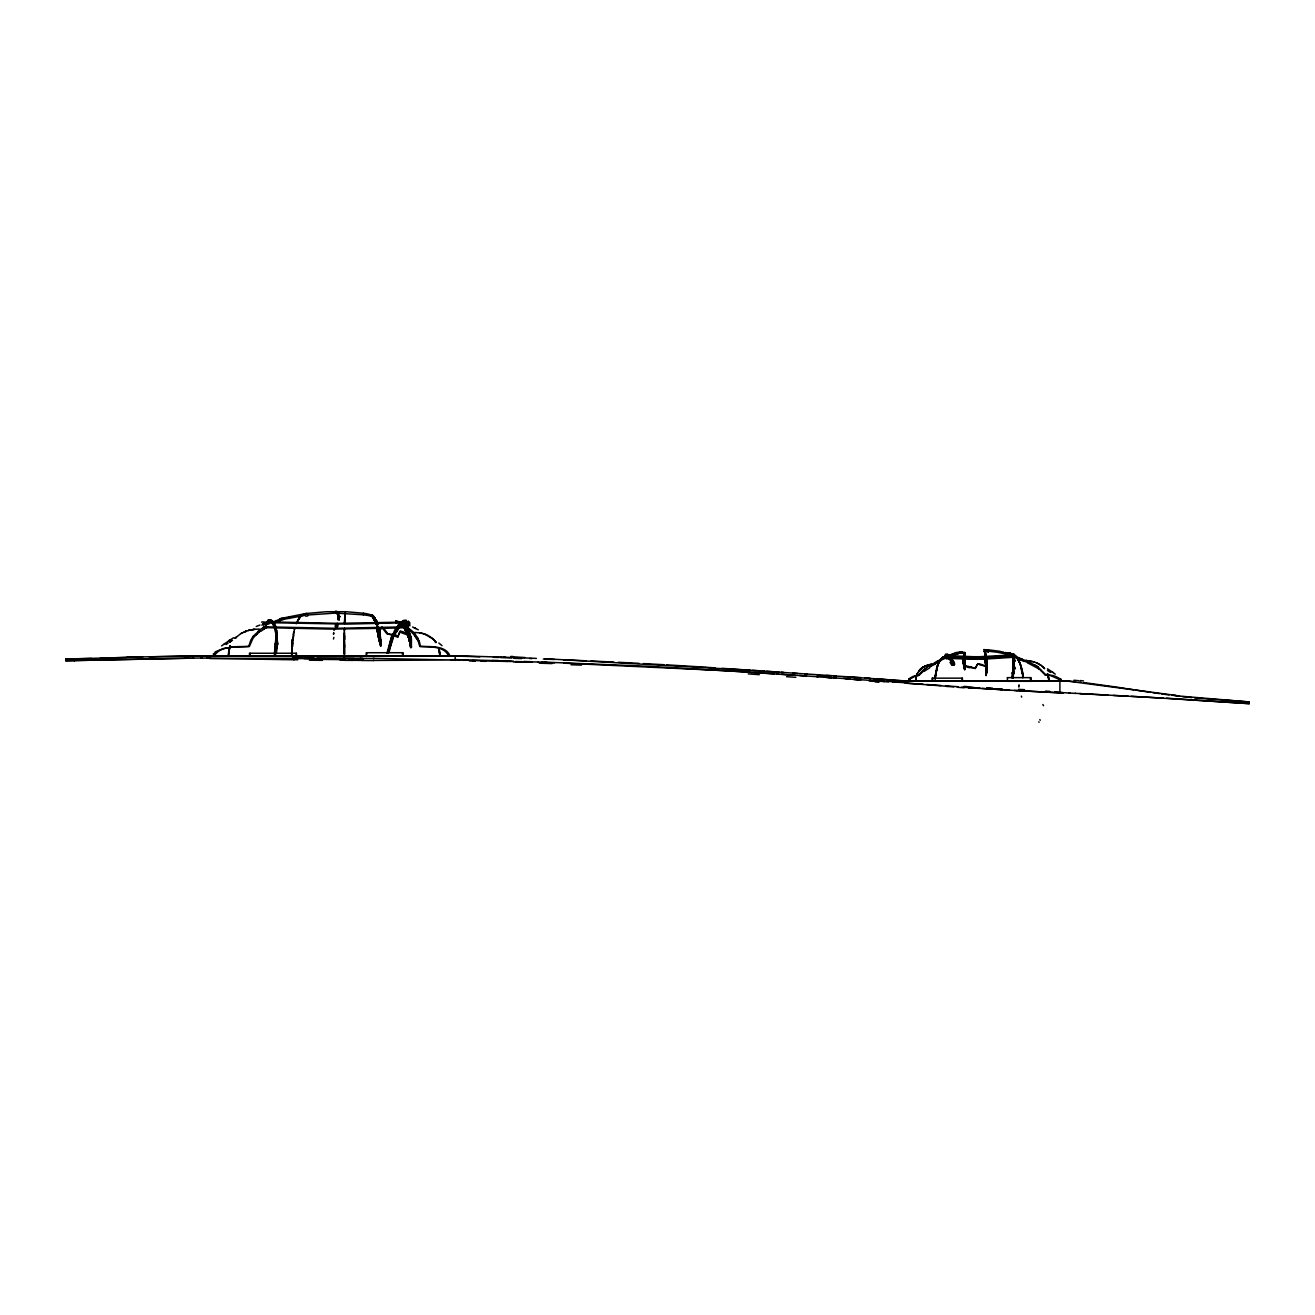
<?xml version="1.0" encoding="UTF-8"?>
<svg xmlns="http://www.w3.org/2000/svg" width="1315" height="1315" viewBox="0 0 1315 1315"><rect width="100%" height="100%" fill="white"/><g stroke="black" fill="none" stroke-linecap="round" stroke-linejoin="round"><path stroke-width="1.5" d="M344.349 646.207A79.821 3.534 -90 0 0 344.333 654.163L344.152 650.876M410.675 647.818L410.001 636.97M411.447 638.794L411.381 647.572L410.839 639.435L406.828 627.682C410.724 633.666 412.17 659.308 410.346 635.046L411.316 646.947L410.74 636.263L411.168 645.698L409.935 633.863L408.505 630.559L411.085 645.09M338.004 618.428C339.451 615.091 335.703 613.628 335.72 611.344L338.777 612.774L338.991 618.642M339.106 616.932L336.722 611.344M1014.292 657.04L1013.257 654.936L979.593 656.711A314.466 314.416 -90 0 1 972.87 656.695L945.945 655.528L945.386 656.366L945.682 658.338L975.451 659.292A324.772 324.69 -90 0 0 984.623 659.127L1014.407 657.188L1013.931 655.725M986.086 672.902L986.349 657.993L986.135 674.529L987.088 666.113L986.168 675.203L985.214 652.503A18.854 3.649 89.9 0 0 984.31 650.563L984.475 652.092M986.053 671.686L985.527 653.637L986.02 670.897L986.234 659.111M986.184 658.026L986.151 675.351L987.154 667.149M986.003 669.795L985.675 654.262L985.971 669.713M344.333 641.326L344.366 638.301M1013.191 662.974L1013.158 664.601M344.267 635.342L344.497 628.438M414.735 632.449L419.337 632.811M963.139 660.919L963.468 663.237L964.684 652.322L963.533 656.103M945.682 657.549L964.01 658.355L964.963 668.217L964.207 657.862L964.996 667.428L963.451 658.897L964.405 666.984L964.684 658.322L964.98 667.823L964.339 655.1M344.333 631.101L344.382 628.438M986.02 670.897L986.135 658.355M1006.912 652.766L1007.783 652.75M964.306 657.352L964.783 653.917L965.095 665.932L966.344 666.212M1014.342 657.336L1015.246 655.79L1015.213 657.336L1014.194 657.122M409.935 633.863L411.003 644.465L407.962 629.556L409.869 635.786L410.609 647.227L408.669 632.416L406.45 628.028C413.715 651.451 409.557 631.792 404.79 626.022M908.468 680.776L909.306 678.622L912.331 676.781A22.273 20.761 60.7 0 1 913.383 676.354A31.067 28.914 79.7 0 1 915.881 675.614A41.916 38.973 79.2 0 1 917.311 675.285L918.906 675.384L923.475 671.094M1012.829 655.643L979.593 657.5A315.781 315.715 -90 0 1 972.87 657.484L945.485 656.711A68.15 7.134 40.2 0 0 945.6 656.99L946.438 658.618L946.373 656.892A59.849 6.493 49 0 1 947.523 657.451M964.372 667.478L963.681 657.664L964.7 668.628L963.928 654.443L964.766 667.017M986.579 659.736L986.118 673.707L986.135 658.042L986.234 663.533L986.102 658.864M986.513 666.508L986.677 660.656L986.086 672.491L986.447 666.228M344.563 621.436L344.497 623.639L344.694 621.436M344.563 621.485L344.596 620.417M964.733 667.823L964.224 653.489L963.944 656.925M985.609 656.53L985.214 652.503C984.195 677.011 991.641 664.897 977.818 663.828L977.177 664.864M344.727 620.466L344.793 618.527L344.645 619.447M986.069 672.08L986.349 657.993M986.743 662.218L986.118 673.707M935.392 675.105L935.327 676.962A33.171 20.004 90 0 0 935.113 678.836L935.212 677.915A32.152 19.183 -90 0 1 935.639 674.233L935.524 675.121A32.727 19.626 -90 0 0 935.244 678.836M344.793 618.592L344.925 616.094M986.086 672.261L986.414 665.061L986.086 671.834M212.882 655.856L215.331 651.829L223.155 648.591L234.777 646.701L249.373 646.405L252.759 638.794A43.017 34.371 45.2 0 1 253.663 637.479A47.307 37.921 37.7 0 1 255.077 635.95A51.038 40.781 32.8 0 1 255.784 635.211M274.325 654.426L276.183 634.849M275.969 628.948A18.163 4.241 -88.5 0 1 276.824 634.027L277.58 643.479L276.298 653.769M986.118 673.083L986.776 661.593L986.595 668.004L986.957 663.582M1026.752 660.738L1027.87 660.755L1026.818 660.656M228.711 653.785L228.514 654.788L228.794 652.782M963.468 663.237L963.238 660.212L964.125 667.067L964.569 661.133M987.121 665.653L986.151 674.348L986.875 662.579M988.37 649.824L988.321 651.928L988.37 649.824L999.597 651.254A61 39.812 -1.2 0 1 1001.603 651.829L1003.312 652.043M909.75 680.776L910.375 679.345M1013.076 666.376L1012.501 677.751M986.661 669.516L987.039 664.601L986.628 668.76M1014.407 656.399L984.623 658.355A325.676 325.594 -90 0 1 975.451 658.503L964.01 658.355L964.931 668.99L963.747 658.059L963.205 662.629L962.975 659.44C964.289 675.351 963.846 643.594 965.029 667.05L964.684 658.322M964.536 652.667L964.142 655.873M964.405 656.875L964.52 653.489M214.296 655.856C221.068 644.679 238.147 647.703 249.373 646.405M986.135 673.938L986.612 669.105M986.644 669.845L986.151 674.776L987.187 666.738M387.744 653.193L391.245 637.331A20.383 6.427 -71.4 0 1 392.412 634.783L392.774 633.896M337.971 616.768L337.774 612.774L335.72 611.344M1011.761 677.751L1014.046 664.042A15.764 0.904 -88 0 0 1013.964 662.711M292.193 641.884L294.675 628.274M986.168 675.631L986.677 670.584M292.357 640.405L292.538 638.959A58.665 28.601 -90 0 0 292.144 643.429M307.496 615.009L335.457 613.086L363.285 614.812L363.482 613.25L365.159 613.464A56.479 33.516 25.7 0 1 367.756 613.957L372.918 615.371L377.126 624M935.54 674.201L935.655 673.296M964.618 655.971L964.947 653.588M945.452 656.941L950.071 655.034A36.179 23.621 16.5 0 1 951.205 654.426M275.197 654.426L275.443 643.347L276.808 642.476L275.936 635.589M345.072 612.757L346.223 611.738L363.482 613.25M386.906 653.193L390.966 639.172M1013.29 678.162L1013.191 664.437A14.186 0.838 -87.9 0 0 1013.158 663.648A15.122 0.904 -87.9 0 0 1013.142 662.333M248.814 646.158L250.869 640.043A35.719 26.908 63.6 0 1 251.773 638.597L252.332 637.627A43.576 34.42 49 0 1 253.22 636.263M275.427 653.769L277.58 643.479L276.331 642.345L277.202 635.704M293.245 634.751L293.738 632.055M1012.55 678.162L1014.128 671.916L1014.062 664.93A14.597 0.937 -87.6 0 0 1014.062 663.385M376.32 623.524L371.849 616.291L372.145 614.763M337.971 624.543L337.708 625.907M336.607 624.198L336.492 626.992L337.561 626.614M389.01 652.552L392.133 639.912A25.971 12.624 -80.4 0 1 392.922 637.265M963.813 657.089L964.059 656.037M229.221 649.807L229.468 648.837L229.287 649.807A23.259 19.298 -89.7 0 0 228.728 652.782A23.391 19.659 89.9 0 1 230.388 645.879A23.686 19.955 89.6 0 0 229.944 646.816A23.67 19.955 89.6 0 1 230.207 645.846M936.461 668.908L936.675 668.069M294.379 629.54L294.807 628.307M406.483 626.45L406.351 628.817L407.354 628.817L408.275 624.395L407.19 622.044L337.676 623.343L268.178 621.864L264.463 627.617L331.117 629.096L388.254 628.225L407.305 627.617L407.749 623.458M407.305 627.617L407.65 623.639M388.237 652.552L393.234 638.153M396.078 622.702L395.7 620.976L401.93 622.833M276.742 641.342L277.498 644.514L275.821 645.402M405.234 627.732L409.31 636.378L406.023 627.37C413.913 644.449 408.636 631.414 400.154 631.216L397.656 637.101L394.073 635.918M916.555 675.746L916.736 675.22A14.383 11.917 89.4 0 0 916.358 676.272A13.873 11.227 -89.6 0 0 916.078 677.373M937.2 666.508L937.464 665.719A21.714 12.871 -89.8 0 1 939.436 661.577A46.304 29.785 -11.6 0 1 940.439 661.051M400.154 631.216L397.656 637.101M276.906 645.583L275.41 644.366L276.331 642.345L277.564 642.476M392.971 637.331L395.93 630.822M937.414 665.686L938.006 664.19M918.347 675.072L923.886 669.269M937.809 664.93L938.746 662.776M296.204 623.82L296.582 622.751M945.485 656.711L945.452 656.76A66.802 6.937 42 0 1 945.403 656.317M296.615 622.8L298.061 619.973M264.463 627.617L268.178 622.653L346.946 624.099L407.173 622.653L406.351 621.847M395.322 633.485L396.029 632.12M935.754 676.124A30.705 17.966 -89.8 0 1 936.329 671.669A28.519 16.717 -89.7 0 1 936.559 669.894A27.056 15.944 -89.7 0 1 936.921 668.201A24.36 14.432 -89.8 0 1 937.891 665.012A21.977 13.018 -89.8 0 1 939.173 662.234L939.37 661.478A20.251 12.262 89.1 0 1 940.554 659.719A19.692 11.753 90 0 1 941.441 658.684M394.368 630.822L396.012 628.143M377.011 628.044L380.314 641.194L379.131 630.888L380.298 629.293M917.804 672.59L918.215 672.146A15.007 12.46 88.9 0 0 917.097 674.118A14.892 12.361 88.9 0 1 917.278 673.609M969.5 666.984L975.336 668.48L977.818 663.828M952.75 661.774A16.503 4.981 83.5 0 1 953.293 662.974L953.375 665.16L954.723 664.272L954.345 663.089A16.503 5.704 85.3 0 0 953.917 661.987M298.949 618.362L299.475 617.623A26.349 12.821 89.5 0 1 301.76 615.288L304.455 613.924M379.131 630.888L382.007 627.6L386.725 633.534L391.854 634.405M398.083 627.485L399.53 625.677M918.807 671.143L919.547 670.239A17.062 14.35 86.8 0 1 920.253 669.351A19.084 16.059 86.6 0 1 922.177 667.79L922.653 667.51M397.623 625.841L398.429 624.839M919.596 670.288A16.405 13.824 86.5 0 0 918.873 671.209A16.076 13.347 89.1 0 1 919.53 670.305L920.27 669.368A19.446 16.355 86.6 0 1 922.62 667.428A21.96 18.607 84 0 1 923.689 666.787L931.727 664.207A43.165 26.678 -22.4 0 0 930.198 665.193M408.258 634.077L405.53 628.044L409.688 641.375L406.121 628.849L408.571 634.866L409.803 641.95L407.617 632.548L404.231 626.581L409.195 634.685L410.461 646.027L409.623 635.803L410.379 645.418L408.258 634.077L404.478 627.403L408.439 636.542L408.653 634.257M235.138 638.17L240.924 633.501M401.174 624.904L402.226 623.918M920.747 669.023L920.385 669.434A16.914 14.038 89.2 0 0 919.58 670.272M400.352 622.751L403.458 620.45M277.268 644.514L275.755 643.347L276.479 641.523M920.812 669.023L922.144 667.872M258.003 631.381L258.808 630.69A59.306 44.628 14.8 0 1 260.123 629.737L260.501 629.375A62.43 46.37 12.8 0 1 261.899 628.488M911.18 678.441L914.007 676.781A21.615 19.988 -85 0 1 915.158 676.354A27.188 25.1 -83.4 0 1 916.456 675.976L916.917 675.828A39.088 36.425 76.8 0 1 918.38 675.483L918.906 675.384M944.039 656.76L942.493 657.862A19.922 11.851 -89.9 0 0 939.6 661.708M221.578 645.912L229.911 640.043L228.925 640.668M1059.939 680.776L1060.548 678.935C1057.194 680.414 1061.797 677.554 1061.221 680.776M224.684 643.594L224.306 643.873M260.912 630.723L260.058 631.364A57.252 43.28 14.5 0 0 258.792 632.334M934.866 664.207L932.483 665.538M225.983 644.597L228.054 643.15M229.369 642.262L230.75 641.375L229.796 641.983M229.352 640.405L233.593 637.742M230.224 641.704L232.492 640.257M922.686 667.445L923.788 666.853A24.722 20.728 88.3 0 1 925.448 665.965A24.886 21.056 84 0 0 923.788 666.853M922.719 667.51L923.722 666.853M926.45 667.527L930.264 665.275M264.085 628.586L265.022 628.011M264.151 626.91L265.12 626.335M938.072 662.168L936.987 662.826A51.038 39.565 -2 0 0 935.902 663.5A43.444 29.785 -9.7 0 0 934.817 664.174M937.94 660.738L935.77 662.086A43.707 30.377 -8.4 0 0 934.587 662.711M1040.494 670.272L1045.08 674.842L1047.184 674.759A75.465 71.52 -79.2 0 1 1050.225 675.187C1054.729 674.874 1060.778 679.559 1060.745 679.148L1059.906 680.513M240.957 633.583L241.96 632.959M945.14 656.185L943.94 656.76A21.221 12.887 88.4 0 0 942.871 657.385A20.218 12.328 88.3 0 0 941.392 658.568M275.624 644.366L277.268 643.479L275.575 642.345M241.927 633.041L248.568 630.411M931.957 664.371L933.683 663.533A42.77 30.278 -7.5 0 1 934.702 662.793M950.186 656.464L951.945 655.659M944.466 656.382L945.123 656.119A64.698 6.739 43.9 0 1 945.518 656.004L946.307 655.758A56.266 6.641 54.1 0 0 946.143 655.741M1013.421 671.242L1012.303 672.458L1014.029 672.622L1013.158 671.028M943.71 657.763L945.304 657.056L945.567 658.059M951.255 654.476L952.487 653.966M272.994 622.373L274.112 621.896M946.143 658.158L946.948 657.829A49.066 29.604 -12.5 0 1 949.463 657.04M243.965 631.973L246.217 631.118L245.132 631.611M945.041 656.185L946.307 655.692M1012.517 673.921L1013.931 673.346L1012.254 673.181L1013.52 674.102M1012.386 673.181L1013.816 672.622M256.244 626.482L259.943 625.036M275.854 621.206L277.021 620.746M279.996 620.516C279.733 616.735 279.553 622.735 280.868 620.187A45.105 24.262 21.8 0 1 281.689 619.825M418.351 641.621L419.748 646.388C429.282 646.848 445.752 644.975 449.944 655.856M945.452 655.938L945.534 655.906A69.826 8.153 32.7 0 1 946.866 655.84M405.349 621.995L405.069 622.094A52.288 8.268 -59.6 0 0 404.083 622.718M927.338 665.16L928.768 664.749M281.394 618.362L306.559 613.398M956.63 652.618L958.52 652.158A45.778 26.941 10.1 0 1 959.654 651.862L960.492 651.763A21.993 6.641 36.9 0 1 962.07 651.829L962.366 651.813M283.3 617.82L283.662 619.332L305.31 615.321M248.502 630.411L249.784 630.099L248.519 630.493M929.409 664.568L930.954 664.256M249.735 630.181L253.68 629.408M252.365 629.688L251.066 629.918L253.696 629.49M948.066 655.906A52.09 6.591 56.8 0 0 947.375 655.445L948.181 655.297A55.411 6.493 53.6 0 0 947.408 654.886M305.738 613.563L326.186 611.738L345.467 611.705M253.614 629.408L259.302 629.063M253.631 629.49L255.061 629.326M1047.43 673.674A17.588 14.744 -89.8 0 1 1047.677 674.348A16.947 14.169 -90 0 1 1048.828 680.019L1048.68 680.019A16.898 14.153 -90 0 0 1047.956 675.022A17.539 14.679 -89.9 0 0 1047.463 673.674L1048.433 677.159M457.143 659.588L450.552 659.768L455.023 659.883M182.391 658.289L65.75 660.738L65.75 659.045L142.612 657.007M65.75 659.045L91.606 658.453M65.75 660.738L190.1 658.223M407.305 626.828L335.884 628.307L264.463 626.828M100.367 658.174L127.078 657.401M127.226 657.171L188.177 656.119M149.252 656.843L183.689 656.169M184.034 656.037L190.741 656.086M188.834 655.988L195.853 656.021M190.198 655.971L198.417 656.004M195.656 655.906L209.956 655.856L209.956 658.108L206.751 658.108M183.048 658.289L184.33 658.273M199.075 655.873L209.956 655.856M184.725 658.158L201.787 658.026M192.253 658.092L193.617 658.092M200.981 658.141L202.477 658.026M202.263 658.141L209.956 657.993M303.108 658.24L292.226 658.355L318.082 658.749M304.965 658.24L311.162 658.24M356.776 658.322L360.918 658.322M335.72 613.25L336.837 613.283M336.377 625.315L337.363 625.315L337.478 626.992M406.286 626.992L407.288 626.992L407.354 628.817M948.838 655.33L948.74 655.248A40.124 6.838 67.1 0 0 948.329 655.018M209.43 655.758L459.099 655.856L492.994 656.859M209.43 656.234L453.379 656.234M945.616 657.073L946.471 657.073M344.152 658.305L209.43 658.388L281.805 659.571M1007.257 677.636L1031.026 677.636L1031.026 681.302L1007.257 681.302L1007.504 677.636M1048.811 680.019L1048.367 677.159M906.43 681.154L1063.26 681.154M450.552 655.856L479.794 656.843M316.882 658.24L354.475 658.519M349.921 658.914L363.63 658.766L356.825 658.552M345.779 658.914L337.774 658.881M373.131 658.371L453.379 659.999L373.131 660.442M325.43 658.799L330.41 658.831M352.584 660.311L360.918 660.377M419.748 646.388C429.101 647.292 444.026 645.468 448.514 655.856M339.911 660.212L344.152 660.245M293.722 659.719L297.782 659.768M1063.408 680.792L1059.89 680.776L1059.89 692.463L1075.489 693.399M899.526 680.693L906.249 680.776L906.249 682.781L907.317 682.962L907.317 680.776M466.989 659.851L478.907 660.179A144.847 2.63 1.5 0 0 484.906 660.344L492.994 660.557M486.583 660.788L497.908 661.116M506.965 661.379L511.502 661.511M513.442 661.149L503.168 660.853A172.939 3.189 1.7 0 1 499.043 660.722M523.83 661.461L530.109 661.659M522.844 661.84L531.918 662.119M544.903 662.135L641.605 666.015L742.17 671.718M543.276 662.481L554.618 662.859M503.168 657.204L513.442 657.549M493.372 657.27L497.908 657.418M506.965 657.73L511.502 657.878M563.708 663.154L723.776 670.601M523.83 657.911L536.421 658.404M529.649 658.519L531.918 658.601M543.276 659.029L554.618 659.489M544.903 658.733L760.58 670.831M563.708 659.851L586.441 660.804M590.994 661.001L613.776 662.07M618.346 662.3L638.893 663.335M1016.742 690.572L1063.26 693.005L1014.227 690.457M1080.946 693.695L1084.135 693.876M1106.227 695.06L1094.918 694.452M1107.115 695.109L1108.019 695.158M1128.155 696.243L1113.41 695.454M1131.41 696.342L1147.518 697.213M1148.521 697.262L1249.25 703.656L1249.25 701.963L1174.837 695.684M643.462 663.582L664.075 664.716M1008.589 689.8L1007.356 689.718M1062.52 692.611L1059.89 692.463M1079.746 693.564L1080.683 693.613M1070.246 693.104L1068.783 693.038M1084.431 693.81L1085.368 693.86M1086.322 693.909L1163.364 698.15M1094.08 694.402L1075.128 693.301M666.36 664.831L705.382 667.198M1166.602 698.232L1249.25 703.656M1008.178 689.783L1007.043 689.718M987.581 688.896L968.547 687.729M1226.829 700.221L1207.482 698.972M1227.668 700.27L1249.25 701.963M753.676 672.475L762.881 673.066M724.351 670.65L774.371 673.806M966.015 687.104L978.607 687.909M986.694 688.435L1002.589 689.422L987.466 688.485M776.672 673.954L778.973 674.102M904.835 682.814L907.317 682.962M975.286 687.712L980.004 688.008M995.751 689.29L982.108 688.386M705.728 667.247L715.031 667.872M722.017 668.332L750.158 670.239M778.973 672.08L752.509 670.403M831.639 675.663L766.694 671.373M865.73 677.981L870.251 678.277M872.815 678.589L902.369 680.759L1065.923 680.776L1074.733 681.647M795.033 675.203L781.258 674.266M743.09 671.85L752.509 672.475M764.327 673.247L817.946 676.765M882.628 681.334L885.094 681.499M892.491 681.992L897.422 682.321M906.249 682.781L899.526 682.337M969.845 687.351L974.053 687.63M275.443 643.347L277.58 643.479M861.193 677.669L826.527 675.45M877.023 678.737L892.786 680.282M792.863 673.181L797.663 673.494M804.846 673.987L807.246 674.151M816.878 674.792L819.278 674.957M833.792 675.943L836.209 676.107M848.356 676.946L850.805 677.11M853.238 677.274L865.451 678.096M799.619 675.515L806.506 675.976M826.527 677.488L831.639 677.685M833.924 677.85L849.852 678.951M845.923 678.836L870.251 680.348M861.193 679.723L854.388 679.263M877.023 680.808L883.779 681.269M829.354 677.537L816.878 676.831M836.209 678.162L828.943 677.652M872.815 680.66L875.264 680.825M979.379 688.205L968.547 687.466M988.288 651.221L996.869 652.191A48.77 25.001 2.5 0 1 998.118 652.421L1003.855 653.588A56.183 36.721 -0.8 0 1 1005.038 653.884L1008.128 654.771M1206.578 698.906L1194.628 697.903M781.258 672.244L783.559 672.392M761.96 671.045L764.327 671.209M926.565 684.49L940.998 685.51M958.027 686.726L945.633 685.855M948.033 686.364L906.479 683.192L923.048 684.244M275.41 644.366L277.498 644.514M395.273 622.455L397.146 622.685M1066.071 680.907L1175.577 695.372M962.301 653.111L963.353 653.243M1191.834 697.624L1182.432 696.621M983.883 651.352L986.628 651.681M1079.368 682.107L1080.946 682.271M270.742 621.847L274.046 624.214M1027.804 660.755L1028.889 660.935M1045.08 674.842L1048.269 675.253M1084.135 682.616L1116.139 687.038M1179.588 696.293L1176.728 695.931M363.285 614.812L365.784 615.141A54.425 30.607 23.5 0 1 368.332 615.519A60.178 35.653 24.5 0 1 370.978 616.193M1007.701 652.75L1008.539 652.914M1176.563 695.504L1171.961 695.323M1169.101 694.945L1164.317 694.304M1163.594 693.761L1164.597 693.893M1028.84 660.87L1033.656 661.807M1161.441 693.909L1162.394 694.041M1159.518 693.63L1152.811 692.643M1150.904 692.364L1143.261 691.213M1117.06 687.17L1125.361 688.452M1142.308 691.065L1135.683 690.046M1126.281 688.6L1133.793 689.75M419.271 632.729L421.49 633.107M1029.842 661.001L1030.878 661.166M1008.457 652.832L1010.002 653.226L1009.197 652.98M420.356 632.975L424.449 633.978M270.035 619.973L272.978 622.077L275.098 626.976M271.022 619.973L273.964 622.077L276.068 626.976M274.983 629.014L272.419 623.359L269 621.913A93.414 17.966 80.9 0 0 268.523 622.324M370.978 616.11L371.849 616.291M1031.749 661.429L1032.735 661.642M979.839 664.815L985.79 666.311L985.921 668.562C984.047 628.685 986.497 676.683 986.069 657.303M968.678 666.393L965.095 665.932M1004.923 652.437L1005.318 652.536A54.72 35.604 -1.2 0 1 1009.164 653.736M971.259 667.067L975.336 668.48M422.427 633.419L423.496 633.682M395.7 620.976L396.505 621.222A75.152 47.85 16.9 0 1 399.004 621.814M1034.527 662.07L1033.59 661.807L1037.782 663.335M1010.709 653.358L1009.92 653.144L1012.057 653.982M386.725 633.534L392.264 635.309M398.955 621.979L400.565 622.505M1009.197 653.687L1010.693 654.196A50.069 32.563 -1 0 1 1012.418 654.985A47.882 31.166 -0.9 0 1 1014.112 655.79A75.465 1.825 74 0 1 1014.079 655.462M394.615 635.326L398.248 636.542M1009.263 655.133L1012.172 656.185A47.537 31.1 -0.5 0 1 1013.586 656.76M399.53 632.038L407.929 635.046M424.4 633.896L426.29 634.652M424.383 633.978L433.177 639.074A22.848 18.722 -87.5 0 1 434.328 640.356A21.895 17.785 -88.8 0 1 435.84 642.525M1020.67 660.064L1021.689 660.442M1022.084 659.226L1025.634 660.672M1023.218 661.034L1024.221 661.461M1013.684 653.752L1014.818 655.199M1037.749 663.418L1036.91 663.056L1041.217 665.489M412.598 627.008L418.318 629.819M909.816 680.414L908.862 679.181L910.259 679.526M415.754 628.521L414.241 627.797L415.211 628.258M1031.157 663.27L1028.593 662.037M1016.314 656.547L1015.64 656.234A22.799 14.564 -88.4 0 0 1013.257 654.558A23.292 14.843 -88.5 0 1 1015.114 655.906M427.128 634.964L428.049 635.392M1011.975 653.9L1015.657 656.432A22.092 13.857 89.9 0 1 1018.057 659.555M214.723 654.558L213.342 653.834L214.542 654.903M1017.613 657.221L1019.487 658.273M1038.456 663.713L1040.576 665.028M1034.774 665.16L1032.735 664.059A56.266 39.319 14 0 0 1031.075 663.385M1018.205 658.979L1019.125 659.505M428.772 635.901L430.334 636.871M1036.779 667.757L1029.152 663.697A53.159 33.927 14.5 0 0 1027.804 662.859M1047.463 668.825L1052.789 672.343M1059.315 679.493L1051.096 675.779A57.794 54.54 80.9 0 0 1048.269 675.285M1047.48 670.486L1050.455 672.425M406.138 628.307L409.113 630.411M1038.193 667.247L1045.54 674.579M1038.209 668.661L1039.129 669.286M1012.517 672.458L1013.799 673.346M1053.101 672.557L1051.918 671.735M1053.397 672.787L1055.255 674.151M409.195 628.734L406.171 626.614A117.068 19.002 -41.1 0 0 406.779 624.707M1041.184 665.423L1041.842 665.965A21.599 18.311 -88 0 1 1043.568 667.461L1044.57 668.579A19.824 16.832 -87.7 0 0 1043.518 667.527L1042.4 666.409M431.123 637.397L431.862 637.89A23.818 19.528 -87.4 0 1 433.736 639.698A22.552 18.525 -87.2 0 1 434.936 640.947M438.832 643.019L441.988 645.649M402.538 626.006L405.332 628.554C412.729 649.659 408.209 630.575 402.949 626.187M1015.081 655.988L1015.624 656.497A22.717 14.218 89.8 0 1 1019.7 662.513L1020.062 663.302M403.163 626.499L405.743 629.162L408.751 637.578M433.177 639.074L433.753 639.764A22.059 17.933 -88.8 0 1 435.906 642.509A21.681 17.621 -88.8 0 0 434.903 640.997A21.714 17.67 -88.7 0 1 436.038 642.378M403.541 626.713C412.943 646.816 412.351 642.756 403.113 626.022M1013.438 655.856L1014.112 656.76M403.754 627.025L406.154 629.786L408.899 638.104M415.162 636.312L414.537 635.539A47.554 37.477 -32.4 0 0 413.6 634.405M383.651 628.208L387.202 632.91M403.212 626.187L406.532 630.444L409.031 638.63M404.971 626.367L407.239 629.392L409.754 638.022M950.794 657.894L952.652 660.985M403.771 626.597C410.987 638.794 413.124 649.807 404.395 627.222M403.869 626.762L406.91 631.118L409.179 639.172M376.32 622.389L372.605 616.866L376.731 623.688L372.967 617.245L376.534 623.031L374.972 618.707L376.797 623.458M951.698 659.785L952.175 660.524A20.07 5.753 82.3 0 1 952.635 661.313L952.767 661.609M403.557 625.924L407.272 631.825L409.31 639.715M405.053 625.956C409.392 630.74 412.598 650.925 407.617 630.115M417.397 637.627L416.28 635.901A45.45 35.571 -33.5 0 0 415.392 634.668A47.587 37.034 -28.1 0 0 414.488 633.468M407.091 621.962A84.67 12.082 -49.7 0 1 407.223 622.225L407.387 622.176M406.302 628.57L409.146 635.835L405.135 626.17L407.979 630.855L410.017 639.156M416.871 638.778L417.644 640.142M376.912 621.946L373.296 615.765L377.569 624.214M404.231 626.581L407.272 631.825L409.442 640.257M406.614 628.438L410.28 640.306L406.434 628.06L409.458 636.92M376.665 624.822L373.312 617.672L376.879 623.885M376.912 624.395L373.657 618.165L376.238 623.376M407.946 633.304L404.889 627.288L407.617 632.548L409.557 640.816M406.253 627.419L408.324 631.627M406.335 627.617L409.294 634.06M404.017 626.877L408.275 636.033L404.478 627.403M377.504 624.165L374.331 617.343L377.011 623.425M374.298 619.316L376.024 623.31M373.986 618.707L376.452 624.083M407.025 628.685L408.669 632.416M406.91 628.422L410.609 642.065L407.403 628.586M376.928 623.211L374.66 618.001L377.208 624.214M405.135 626.17L408.981 635.309M408.439 636.542L404.905 627.962L408.587 637.052M376.123 623.721L374.611 619.99L376.271 624.083M406.828 627.682L410.51 641.473M377.339 624.822L375.285 619.48L377.027 624.28M376.353 624.494L374.907 620.696L375.991 624.132M953.589 663.434L954.164 665.16M1020.358 664.174L1021.508 667.708M406.697 629.704L410.346 640.915M377.093 624.773L375.843 621.19L377.011 624.625M377.109 627.518L380.742 641.572L377.405 627.222L380.643 640.142L378.178 627.485L380.528 638.728M378.128 628.192L379.493 633.288L377.98 627.6M376.978 627.058L380.84 643.019L377.602 628.34M410.379 645.418L408.751 633.6L410.198 644.251L407.255 630.608L410.116 643.66L408.275 632.564M377.306 628.471L380.199 639.813M406.845 628.685L409.606 637.463M376.287 619.99L377.405 623.589M1020.884 665.9L1021.147 666.804M377.175 627.978L380.249 640.504M376.501 620.614L377.553 624.017M378.589 627.403L380.282 635.967L378.473 628.488M376.978 627.797L380.314 641.194M377.701 627.666L380.577 645.468L377.487 632.005L380.495 644.021M378.654 627.83L379.723 631.43L378.72 628.044M377.717 624.658L376.715 621.255L377.75 624.855M377.882 628.702L380.692 640.849L378.49 629.293M376.797 627.025L380.923 644.481L377.29 627.567L380.791 642.295M379.41 642.065L376.912 628.356L380.413 642.608M407.239 629.392L409.886 638.58M378.769 628.455L379.805 632.055L378.851 628.685M377.569 628.077L379.016 633.156M381.005 645.977L377.109 629.54L380.61 646.191M379.575 633.912L377.668 627.107L379.657 634.537M377.306 630.756L379.065 637.775M379.887 632.696L378.408 627.321L379.542 630.197M379.262 639.895L377.816 634.635L379.345 640.964M377.684 630.066L380.955 645.221L378.03 632.712L379.558 638.416M378.638 628.356L379.969 633.337L378.539 627.995M379.641 639.501L378.194 634.093L379.723 640.619M376.912 628.356L378.967 636.739M377.767 627.732L379.739 635.178L377.98 628.471M378.523 628.093L380.051 633.978M985.938 656.596L985.182 653.687L985.938 668.94M377.29 627.567L379.361 636.263M378.654 628.833L380.134 634.635L378.375 627.649M378.325 627.682L380.413 637.331M380.019 637.791L377.783 628.274M380.347 636.657L378.178 627.485L380.479 638.022L378.342 628.373M407.683 622.965L407.601 622.636A88.861 12.92 -47.2 0 0 407.042 622.57M380.446 643.314L376.698 627.222L380.364 641.901M960.492 651.763L960.788 653.111M1021.919 669.565L1022.117 670.535A33.006 20.892 90 0 1 1022.774 674.513L1023.037 677.603L1023.021 676.568A35.258 22.93 -89.7 0 0 1022.741 673.494M289.004 617.014L289.3 618.527M410.543 641.852L410.888 643.742M439.243 650.547L439.407 651.402A20.974 17.046 -89.3 0 0 438.618 647.933M408.571 634.866L409.902 642.509L408.866 635.671M986.217 657.171L985.823 654.936L986.003 670.502L985.642 655.314M378.095 630.016L378.868 635.72M409.195 634.685L410.296 644.843L409.655 638.219M439.341 651.402L439.539 652.289A21.566 17.473 -89.8 0 1 439.752 654.936L439.473 652.289M409.59 634.915L410.724 642.657M420.406 646.158L419.567 642.345A26.267 16.963 -75.9 0 0 418.975 640.487M985.773 659.325L985.625 658.256L985.938 668.201L985.708 658.782L985.856 666.639M964.635 669.877L963.665 658.667M963.205 662.629L962.859 660.179L963.139 663.335M963.944 664.585L963.336 659.538L963.533 662.563M964.125 667.067L963.5 659.916L964.651 669.45L963.846 662.218M963.648 664.65L963.188 658.026L964.158 666.541L963.796 662.809M964.289 664.486L964.947 668.595L964.158 659.44M963.764 660.672L964.405 666.984M963.911 661.642L964.668 669.039L963.566 658.256L963.681 661.281M963.599 665.291L963.073 658.716L963.698 664.026L963.418 660.574M1013.701 655.643L1013.914 658.19M1012.797 656.941L1013.076 660.623M1012.764 654.854L1013.027 657.862M1013.717 657.369L1013.931 660.262M964.717 668.217L963.846 657.484M985.856 659.883L985.346 654.196L985.971 668.99M964.109 662.859L964.437 666.475M439.588 654.048L439.522 653.177A20.991 16.733 89.9 0 0 438.684 648.854M985.938 659.752L985.379 653.045L985.708 657.106M963.928 659.489L964.898 669.384L963.747 658.059M985.987 661.051L985.494 654.739L985.954 669.319M964.027 660.508L964.536 665.012M965.046 666.672L964.47 659.719L964.651 663.598M964.569 664.535L964.092 659.966L964.75 667.412L964.224 658.914M964.816 661.807L965.062 666.294M985.79 655.938L986.118 662.267L985.987 658.486M964.339 660.705L964.207 657.862L964.487 662.053M985.461 657.253L985.839 667.05L985.625 658.897M985.543 657.747L985.856 667.428L985.724 657.977M985.642 657.418L985.888 667.412M964.47 658.815L964.536 661.593M985.872 659.144L985.938 668.201M986.316 658.799L986.349 664.864M1030.45 677.636L1030.45 681.302M962.432 680.776L962.432 678.162L932.039 678.162L932.039 680.776M962.186 678.162L962.186 680.776M932.746 678.162L932.746 680.776M455.171 655.856L455.171 659.538M403.08 656.382L403.08 652.717L366.343 652.717L366.343 656.382M402.522 652.717L402.522 656.382M366.589 652.717L366.589 656.382M296.483 655.856L296.483 653.243L249.472 653.243L249.472 655.856M296.237 653.243L296.237 655.856M268.178 621.864L268.178 622.653A130.399 26.629 73.4 0 0 264.233 623.162M250.146 653.243L250.146 655.856M74.314 659.111L74.314 660.804M501.656 657.336A166.742 0.888 1.9 0 1 493.898 657.073M506.324 657.599A192.45 2.531 1.9 0 1 497.596 657.319M505.733 657.5A173.021 1.414 1.9 0 1 500.9 657.352M521.595 658.585A211.731 3.534 2.1 0 1 514.083 658.322M522.959 657.862A207.26 1.364 2.1 0 1 512.801 657.484M514.083 657.04A262.852 1.71 2.3 0 0 521.759 657.336A262.293 1.315 2.3 0 0 524.849 657.516M513.212 656.53A267.849 1.183 2.3 0 1 510.779 656.432M759.297 674.677A353.932 8.827 3.4 0 1 748.202 673.872M827.184 676.14A309.88 3.172 3.8 0 1 818.259 675.515M853.55 677.455A241.516 1.183 3.9 0 1 847.485 677.044M872.24 678.589A239.379 1.775 3.8 0 1 864.711 678.096M873.834 679.855A223.797 8.416 4.1 0 1 879.702 680.25M899.526 680.611A102.274 87.546 3.6 0 1 892.786 680.2M460.381 659.949A138.404 2.761 1.3 0 1 453.905 659.768M467.992 659.949A158.03 3.633 1.4 0 1 457.587 659.653M465.97 659.933A137.122 2.466 1.3 0 1 461.828 659.834M469.406 660.968A161.909 4.159 1.8 0 1 475.225 661.133M481.816 660.788A164.539 4.257 1.6 0 1 472.496 660.508M486.172 661.33A171.969 5.112 1.6 0 1 481.093 661.198M498.533 660.541A166.66 3.041 1.7 0 1 492.796 660.36M507.261 661.461A192.352 5.408 1.8 0 1 498.04 661.198M520.346 662.185A211.6 6.394 2 0 1 513.097 661.955M526.592 661.84A207.129 4.307 1.9 0 1 515.48 661.511M523.518 661.987A223.04 6.378 2 0 1 518.899 661.84M552.103 663.582A262.671 6.624 2.2 0 1 539.314 663.187M538.345 662.053A242.009 4.142 2.1 0 1 531.835 661.84M542.503 662.168A262.129 3.797 2.1 0 1 538.164 662.02M546.235 662.25A267.701 3.731 2.1 0 1 541.928 662.103M581.509 665.094A330.18 8.794 2.4 0 1 571.055 664.765M795.822 677.324A353.982 7.611 3.6 0 1 786.584 676.683M850.295 678.754A309.913 3.189 3.8 0 1 843.737 678.31M859.007 679.888A241.549 1.907 3.9 0 1 853.616 679.526M876.004 680.611A239.396 1.775 3.8 0 1 869.593 680.184M875.083 681.68A223.829 8.432 4.1 0 1 879.127 681.959M878.65 681.663A229.172 2.712 3.8 0 1 869.166 681.022M888.48 681.844A200.34 0.937 3.8 0 1 879.127 681.219M892.934 681.745A224.947 1.94 3.8 0 1 886.425 681.318M899.657 682.37A198.532 0.986 3.9 0 1 892.671 681.91M904.441 682.386A206.192 7.956 3.8 0 1 897.372 681.91M1063.424 680.973A46.929 40.157 30.2 0 1 1066.071 681.104M1073.911 680.25A99.217 29.325 9.1 0 1 1078.744 680.71M1080.157 680.578A109.441 29.341 8.6 0 1 1083.544 680.94M1045.524 691.131A89.798 1.529 3.4 0 1 1049.863 691.345M1018.5 689.389A111.693 1.512 3.4 0 1 1024.582 689.668M1054.778 691.739A95.075 1.381 3.3 0 1 1059.282 691.969M915.963 678.507A13.742 11.062 -89.5 0 1 916.423 676.288M916.062 676.798A13.939 11.506 89.7 0 0 915.75 678.474A13.742 11.112 -89.8 0 0 915.717 680.184L915.865 678.507A14.136 11.736 89.6 0 1 916.637 675.088M917.081 674.151A14.728 12.23 89 0 1 917.311 673.642M918.741 671.143A16.585 13.758 89.1 0 1 919.859 669.795M926.122 665.637A30.393 25.659 85.1 0 1 928.078 664.946M935.08 678.836A32.842 19.807 90 0 1 935.244 676.025M935.738 675.22A30.459 17.736 -89.7 0 1 936.083 672.54A28.7 16.733 -89.6 0 1 936.839 669.171M935.935 674.316A29.538 17.292 -89.7 0 1 936.494 670.798A27.418 15.994 -89.6 0 1 937.102 668.332M935.853 673.379A29.078 17.046 -89.7 0 1 936.296 670.749A27.648 16.207 -89.7 0 1 936.691 669.072M936.757 669.121A25.905 15.205 -89.6 0 1 937.431 666.705M936.938 668.201A24.574 14.432 -89.6 0 1 937.94 665.078M936.839 668.201A24.854 14.662 -89.7 0 1 937.562 665.834M939.173 662.234A20.07 11.966 90 0 1 943.003 657.467M939.354 661.461A19.939 12.065 89.1 0 1 942.378 657.796M942.378 657.779A20.596 12.509 88.4 0 1 943.397 657.023L943.94 656.76A21.221 12.887 88.4 0 0 942.97 657.369M1022.56 676.633A36.08 22.75 90 0 1 1022.626 677.652M1022.314 672.557A34.371 21.763 90 0 1 1022.774 676.6M1023.021 676.568A34.502 21.763 89.9 0 0 1022.692 673.51L1022.56 672.507A31.971 20.317 -89.9 0 0 1022.117 669.516M1021.607 670.831A32.859 20.12 89.6 0 1 1022.051 673.724M1020.802 667.05A30.919 19.018 89.6 0 1 1022.002 672.688M1021.245 667.889A30.475 18.772 89.5 0 1 1021.87 670.699M1018.32 660.377A23.933 14.859 89.4 0 1 1019.487 662.645A25.79 15.994 89.5 0 1 1020.769 665.998M1019.536 662.579A25.905 16.109 89.6 0 1 1020.539 665.078A27.796 17.276 89.6 0 1 1021.065 666.869A29.357 18.163 89.5 0 1 1021.755 669.664A30.081 18.673 89.6 0 0 1021.41 667.773A27.829 17.177 89.4 0 0 1020.522 665.16A26.316 16.372 89.6 0 0 1019.947 663.434M1018.451 660.311A24.196 15.057 89.5 0 1 1020.309 664.223M1014.424 655.495A22.536 14.071 89.7 0 1 1019.174 661.79M1016.101 656.925A22.174 14.054 -89.3 0 1 1018.057 659.423M1042.976 666.919A19.988 16.996 -87.6 0 1 1044.521 668.562M945.485 658.223A70.402 8.252 32.7 0 1 945.403 657.96M946.077 657.319A69.218 7.413 37.2 0 1 945.945 657.04M946.208 658.453A69.974 8.531 31.7 0 1 949.529 659.012M947.112 658.042A71.092 8.794 30.1 0 1 951.057 658.979M944.564 657.829A70.698 8.317 32.4 0 1 947.063 657.927M948.378 658.059A72.457 8.515 32.4 0 1 947.868 657.401M945.748 655.084A67.739 7.183 38.2 0 1 946.29 654.969M950.729 661.067A64.303 6.805 40.1 0 1 953.72 662.793M945.321 655.232A67.262 6.986 39.8 0 1 946.373 655.396M948.033 656.678A64.221 6.674 41.8 0 1 949.775 657.533M945.337 654.492A64.205 6.674 45.2 0 1 945.469 654.278M946.323 655.248A61.378 6.526 47.7 0 1 947.342 655.708M947.145 655.084A60.572 6.493 47.9 0 1 947.786 655.347M947.77 656.826A58.896 6.444 49.5 0 0 947.162 656.58A53.652 6.526 55.5 0 0 946.734 656.317M948.279 657.697A54.852 6.312 52.9 0 1 949.2 658.355M946.06 654.196A57.416 6.591 52.5 0 1 946.405 654.245A55.279 6.723 55.2 0 1 946.685 654.328M947.901 656.53A50.973 6.493 57.6 0 1 948.378 656.81M947.326 653.982A52.238 6.69 57.5 0 1 947.54 653.982M948.099 658.256A49.559 6.427 58.1 0 1 949.036 659.062M948.559 655.758A49.395 6.575 58.9 0 1 949.266 656.3M948.197 656.53A47.159 6.575 61.1 0 1 948.822 656.941M948.46 657.007A46.107 6.526 61.1 0 1 949.792 658.322M947.704 656.629A44.874 6.707 63.4 0 1 948.164 656.958M948.394 654.64A45.894 6.789 62.7 0 1 948.707 654.821M949.907 659.966A39.697 6.131 64.7 0 1 951.518 661.938M948.674 654.722A43.214 6.871 65.1 0 1 949.134 655.018M947.934 656.382A41.209 6.772 66.6 0 1 948.394 656.678M949.594 656.218A38.776 6.591 67.2 0 1 950.301 656.908M948.559 656.711A36.278 6.805 70.7 0 1 949.036 657.073M949.151 656.826A35.735 6.591 69.6 0 1 950.4 658.289M950.416 657.566A33.352 6.164 69.7 0 1 951.139 658.47M950.038 662.3A27.631 5.244 71.1 0 1 951.764 665.324M950.285 657.467A29.259 6.46 75.6 0 1 950.942 658.125M950.712 656.727A30.985 6.69 74.2 0 1 951.238 657.336M950.351 657.779A27.599 5.918 73.9 0 1 950.877 658.503M951.041 658.782A25.725 6.082 77.4 0 1 951.698 659.653M951.172 656.793A27.714 6.444 76.2 0 1 951.518 657.204M951.649 658.519A25.643 6.246 77.4 0 1 952.323 659.571M951.205 660.311A20.136 5.424 80.7 0 1 951.813 661.363A19.117 5.72 83.2 0 1 952.093 662.037M952.455 659.933A20.695 5.589 80 0 1 953.079 661.133M953.096 660.607A18.114 5.556 82.9 0 1 953.852 662.25M951.978 662.711A16.487 4.882 83 0 1 952.602 664.256M952.668 660.903A17.325 5.375 83.1 0 1 953.128 661.922M952.701 663.73A14.876 5.145 86.2 0 1 953.046 664.732M953.096 664.601A13.528 4.685 86.3 0 1 953.309 665.308M1017.876 659.193A116.969 1.134 52.1 0 1 1018.533 659.999M1042.828 704.528A107.945 1.003 58.5 0 1 1043.551 705.695M1013.684 654.886A110.493 1.068 58.3 0 1 1013.914 655.215M1013.602 654.886A107.633 1.644 60.8 0 1 1013.47 654.574M1039.836 719.568A89.617 1.677 63.1 0 1 1040.214 720.291M1038.784 721.853A86.1 1.529 62.2 0 1 1039.047 722.346M1021.361 696.112A61.164 1.512 73.4 0 1 1021.673 697.114M1014.407 658.831A70.04 1.66 74.9 0 1 1014.687 659.637M1015.377 661.182A70.09 1.529 76.4 0 1 1015.246 660.475M1018.648 686.134A54.178 1.068 77.9 0 1 1018.862 687.087M1018.977 684.819A56.972 1.118 77.6 0 1 1019.207 685.805M1015.065 667.264A58.534 1.036 78.7 0 1 1015.394 668.793M1012.994 659.374A25.988 0.871 89.9 0 1 1013.027 660.163M1013.898 658.963A24.886 1.003 -89.4 0 1 1013.931 659.736M1013.06 658.766A23.506 1.118 -88.6 0 1 1013.092 659.538M1013.947 659.933A19.906 0.97 -88.7 0 1 1014.013 661.018M1013.832 660.952A22.552 1.068 -88.6 0 1 1013.849 661.807M1013.01 661.856A18.065 0.855 -88.8 0 1 1013.06 663.467M1013.06 659.916A20.185 1.233 -87.4 0 1 1013.092 661.198M1013.881 660.87A19.84 1.2 -87.4 0 1 1013.914 662.201M1014.013 661.133A17.687 0.953 -88.2 0 1 1014.046 661.922M1013.043 661.445A17.539 1.331 -86.3 0 1 1013.043 662.842M1013.816 662.382A17.259 1.397 -86 0 1 1013.816 664.256M1013.043 662.694A15.977 1.43 -85.5 0 1 1013.043 663.681M1013.832 663.878A15.616 1.644 -84.6 0 1 1013.799 664.897M1012.994 664.995A13.282 2.038 -82.7 0 1 1012.895 666.689M984.491 651.944A17.358 3.666 -89.8 0 1 985.034 653.029M1039.31 669.105A44.053 38.382 -3.1 0 1 1040.675 670.091M1037.058 667.461A47.455 36.442 10.2 0 1 1038.505 668.382M1027.952 662.694A54.309 34.469 14.5 0 0 1025.963 661.79A55.214 34.667 14.6 0 0 1024.401 661.198M1021.788 660.262A55.904 34.667 14.7 0 1 1023.333 660.87M1019.224 659.292A56.89 34.617 14.8 0 1 1020.785 659.851M1017.432 658.273A48.902 38.119 -14 0 1 1018.385 658.782M1016.61 658.141A43.198 28.733 -0.7 0 1 1017.251 658.47M1015.772 657.516A43.79 29.094 -0.8 0 1 1016.758 658.01M1014.621 657.204A44.463 29.522 -0.9 0 1 1015.624 657.664M1013.75 656.58A46.091 30.59 -1 0 1 1014.786 657.04M1007.948 655.018A52.567 33.812 -0.2 0 1 1009.065 655.38M986.579 651.55A53.685 28.683 21.1 0 1 988.288 651.796M977.818 663.993A96.176 29.571 16 0 1 979.79 664.453M966.689 667.001A87.497 24.377 17.4 0 1 969.78 667.757M963.55 653.456A22.7 7.15 35.5 0 1 964.733 653.719M960.986 653.292A20.498 6.148 33.6 0 1 962.547 653.358M959.046 653.226A46.173 27.582 9.6 0 1 960.624 652.898M957.156 654.196A42.294 24.492 8.5 0 1 958.635 653.834M957.057 654.081A39.746 22.98 8.2 0 0 955.643 654.476L954.164 654.821A35.521 20.53 7.7 0 0 953.276 655.248M951.748 655.478A37.938 25.281 16.3 0 1 952.685 655.1M949.414 656.941A33.253 21.582 14.8 0 1 950.235 656.497M944.449 658.716A48.754 30.261 -12.1 0 1 946.044 658.026M943.578 658.996A48.145 30.442 -11.8 0 0 942 659.736A47.439 30.409 -11.6 0 0 940.11 660.738M938.22 662.3A45.91 29.703 -11.6 0 1 939.321 661.659M930.625 666.179A46.798 31.396 -21.7 0 1 932.319 665.291M929.738 667.083A42.606 25.807 -22.7 0 1 930.839 666.458M925.004 670.831A43.625 29.16 -21.4 0 1 929.623 667.905M923.705 671.308A42.803 33.237 -16.4 0 1 924.692 670.584M1036.467 665.801A48.293 37.099 9.7 0 1 1038.406 667.017M1034.938 664.963A51.088 37.905 11.6 0 1 1036.434 665.85M1026.045 660.114A54.375 35.341 13.9 0 1 1029.053 661.511M1019.569 658.125A56.89 35.242 14.6 0 1 1022.166 659.078M1016.117 656.727A43.921 29.045 -1.1 0 1 1017.416 657.385M1014.588 655.314A46.009 30.689 -1.9 0 1 1015.953 655.955M1002.967 652.635A57.778 36.968 -0.8 0 1 1004.545 653.029M986.529 649.873A54.671 29.604 22.4 0 1 988.272 650.12M985.51 650.07A46.814 22.519 20.3 0 1 986.644 650.218M983.686 649.561A44.085 21.139 20.1 0 1 985.362 649.758M975.22 668.02A46.765 5.194 -60.5 0 1 977.193 664.749M968.941 666.984A95.124 24.097 17.6 0 1 971.473 667.658M965.079 652.815A24.13 7.364 37.6 0 0 963.468 652.371A23.243 7.117 37.5 0 0 962.646 652.125M955.035 652.881A40.288 23.752 10.1 0 1 956.482 652.47M953.161 653.736A37.116 21.615 9.3 0 1 954.509 653.276M952.718 654.18A40.551 26.547 16.2 0 1 953.359 653.949M942.313 658.7A48.655 30.557 -11.7 0 1 943.891 657.977M940.357 659.637A47.734 30.475 -11.3 0 1 941.491 659.045M938.137 660.903A46.551 30.393 -10.8 0 1 939.617 660.064M925.086 668.727A42.688 30.048 -19.9 0 1 926.631 667.708M924.198 669.532A38.25 25.889 -21 0 1 925.201 668.825M992.496 688.156A129.314 2.383 3.5 0 1 986.792 687.811M1003.066 689.734A126.24 1.956 3.4 0 1 995.34 689.274M1009.723 690.293A119.517 3.945 3.5 0 1 1004.315 689.997M1016.939 690.589A113.83 1.792 3.4 0 1 1009.23 690.161M1008.819 690.013A119.205 9.452 4.4 0 1 1000.978 689.52M1001.636 689.734A126.371 1.923 3.8 0 1 996.08 689.372M964.092 687.761A119.829 2.663 3.8 0 1 957.304 687.268M953.753 686.89A107.353 2.219 3.6 0 1 945.863 686.348M967.544 686.644A114.011 2.219 3.6 0 1 963.961 686.414M969.237 687.663A119.731 2.071 3.5 0 1 961.659 687.17M228.432 654.788A23.555 19.84 89.9 0 1 230.289 645.846M235.254 638.235A26.169 22.224 88 0 1 235.96 637.479A25.988 21.895 89.5 0 0 235.171 638.219A26.842 22.799 88 0 1 236.667 636.69M292.045 652.684A66.046 31.839 -90 0 1 292.325 646.553A62.282 30.031 -89.9 0 1 292.686 642.065M291.881 652.667A66.161 32.07 -90 0 1 292.16 646.503M292.259 643.479A63.63 30.853 -90 0 0 291.93 648.016A62.857 30.475 -89.9 0 1 292.357 641.967M292.472 646.586A63.169 30.459 -89.9 0 1 292.719 643.61M292.505 643.528A57.975 28.125 -89.9 0 1 292.998 639.139M293.13 639.221A51.301 24.492 -89.8 0 1 293.771 635.079M297.634 621.19A26.464 12.608 -89.4 0 1 301.809 615.519M297.552 621.025A27.319 13.068 -89.6 0 1 298.998 618.527M299.639 617.82A26.711 12.772 -89.5 0 0 298.143 620.187L298.571 619.201A26.218 12.64 -89.9 0 1 301.908 615.404M344.201 654.163A81.168 3.6 -90 0 1 344.218 649.363M344.662 654.328A81.168 3.271 -90 0 1 344.678 649.955A77.552 3.14 -90 0 1 344.53 644.235A75.119 3.041 -90 0 0 344.645 646.98M344.004 650.662A79.919 3.666 90 0 1 344.02 645.616M343.938 645.386A73.656 3.551 90 0 1 343.971 640.339M344.366 645.073A73.18 2.975 -90 0 1 344.382 642.131M344.086 643.725A73.163 3.518 90 0 1 344.103 640.389M344.53 643.742A69.646 2.745 -90 0 1 344.563 640.865M344.251 641.523A68.183 3.025 -90 0 1 344.283 638.515A57.975 2.498 -90 0 1 344.366 632.942M344.053 640.668A67.394 3.14 90 0 1 344.086 637.463M344.382 639.961A61.312 2.646 -90 0 1 344.431 635.556A57.334 2.548 -90 0 1 344.464 632.712M344.629 639.698A59.224 2.367 -89.9 0 1 344.662 635.72M344.316 638.696A61.937 2.679 -90 0 1 344.349 635.819M344.612 620.828A26.81 1.085 -89.9 0 1 344.727 618.083M344.711 617.672A23.933 0.97 -89.9 0 1 344.842 615.387M344.941 616.784A22.75 0.904 -89.8 0 1 345.22 613.086M344.809 616.604A22.634 0.904 -89.8 0 1 345.138 612.675A23.078 0.953 -89.9 0 0 345.04 613.612M438.947 648.772A21.056 17.079 -89.7 0 1 439.785 653.144M406.549 624.263A90.85 13.035 -48.5 0 1 406.466 624.888M407.223 623.146A88.746 12.64 -49.6 0 1 407.305 623.474M406.828 623.063A85.705 12.147 -51.1 0 1 406.894 623.54M406.943 623.705A94.614 13.824 -46.8 0 1 406.894 624.165M262.589 623.918A145.866 31.659 69.7 0 1 268.918 624.099M261.899 625.233A166.446 36.82 68.6 0 1 264.068 623.294M261.521 622.11A146.047 31.823 69.1 0 1 268.605 623.425M263.559 625.25A173.268 38.299 68.4 0 1 264.562 623.507M265.663 625.151A153.658 31.79 72.3 0 1 266.55 623.409M266.682 623.836A141.823 28.552 74.3 0 1 267.356 622.685M267.027 621.633A125.566 24.821 75.9 0 1 268.342 620.548M268.342 622.209A99.2 19.232 78.7 0 1 270.298 622.159M268.309 620.318A101.025 19.626 78.1 0 1 270.348 620.614M267.701 620.696A107.271 20.728 78.9 0 1 268.211 620.351M267.981 622.406A101.502 19.593 79.6 0 1 268.49 622.127M268.161 620.121A95.387 18.377 79.8 0 1 269.263 620.072A80.034 15.385 81.9 0 1 270.085 620.335M270.233 621.864A81.563 15.681 82 0 1 270.742 621.847M270.249 620.088A79.788 15.336 81.9 0 1 271.054 620.335M274.03 624.674A32.316 6.723 88.6 0 1 274.605 625.825M274.966 626.499A24.574 5.391 -89.8 0 1 275.443 627.913M275.46 627.765A21.319 4.8 -89.2 0 1 275.887 629.343M275.049 627.173A21.434 5.211 -87.6 0 1 275.46 629.03M275.953 627.485A20.941 5.046 -87.7 0 1 276.561 630.674M274.966 629.08A18.739 4.34 -88.6 0 1 275.328 630.838M275.279 631.003A17.67 4.06 -88.8 0 1 275.476 632.268M275.558 629.704A18.87 4.816 -86.8 0 1 275.854 631.841M276.676 630.329A19.478 5.391 -85.7 0 1 277.005 633.32M275.608 631.923A16.963 3.929 -88.6 0 1 275.854 633.994M275.755 632.005A18.229 5.145 -85.5 0 1 275.969 635.112M275.969 633.715A16.52 3.6 -89.1 0 1 276.117 635.26M276.725 633.698A19.692 6.065 -84.5 0 1 276.824 636.082M338.35 617.475A126.24 6.427 -70.7 0 1 338.251 618.79M335.752 627.485A128.147 6.197 -71.3 0 1 335.407 628.965M338.399 615.617A127.276 6.608 -70.1 0 1 338.333 616.521M334.355 629.343A128.213 6.115 -71.1 0 1 334.043 630.526M338.284 619.447A99.02 4.553 -71.4 0 1 339.747 616.817M335.621 624.444A109.819 4.52 -72.5 0 1 335.128 626.663M338.103 619.02A96.307 4.093 -72.5 0 1 338.925 617.688M333.862 637.38A90.472 2.597 -75 0 1 333.484 639.024M338.004 618.083A94.417 3.83 -72.6 0 1 337.889 618.806M333.698 632.942A85.015 2.301 -74.9 0 1 333.402 634.192M339.27 619.102A75.596 1.989 -75.3 0 1 339.106 620.368M337.215 623.261A69.383 1.414 -76.2 0 1 336.772 625.513M333.829 633.107A77.634 1.907 -75.2 0 1 333.632 633.945M336.607 623.688A71.289 1.611 -75.4 0 1 336.443 624.411M339.171 617.803A62.594 1.397 -75.4 0 1 338.941 619.414M337.988 618.642A63.071 1.381 -75.5 0 1 337.807 619.71M336.476 626.861A53.964 0.871 -76.7 0 1 336.739 625.858M404.987 625.184A107.37 18.213 -40 0 1 409.853 625.825M409.59 622.866A118.186 19.791 -39.6 0 1 409.672 625.118M401.437 625.135A95.469 14.925 -42.6 0 1 408.094 623.458M408.423 621.387A104.575 16.207 -42.7 0 1 409.672 622.653M408.012 621.124A94.335 13.643 -46.9 0 1 408.16 621.633M406.269 622.587A86.56 12.558 -48.3 0 1 407.338 622.981M403.721 623.491A81.431 11.654 -48 0 1 407.14 622.159M402.16 625.956A72.457 10.372 -50.6 0 1 404.856 624.494M405.71 620.138A74.593 10.619 -52.1 0 1 406.154 620.203M403.278 621.995A66.638 9.55 -53.3 0 1 404.987 621.173A64.402 9.353 -54.7 0 1 405.53 620.812A68.577 9.83 -53.5 0 1 406.204 620.499M404.675 623.08A62.002 9.123 -55.8 0 1 405.924 622.537M403.787 622.965A61.115 9.024 -56.1 0 1 404.691 622.554M403.919 620.417A58.748 8.794 -56.8 0 1 404.51 620.203M403.623 622.537A55.296 8.416 -58 0 1 404.215 622.274M403.837 621.469A55.394 8.4 -57.4 0 1 404.856 620.894M402.883 621.469A54.573 8.334 -57.9 0 1 403.557 621.058M403.113 622.702A51.334 8.137 -59.9 0 1 403.721 622.373M403.146 623.737A48.326 7.824 -60.6 0 1 403.82 623.244M401.897 623.951A45.236 7.446 -61.4 0 1 402.9 623.178M402.784 621.929A47.636 7.791 -60.4 0 1 403.837 621.173M401.765 625.052A40.798 7.085 -62.9 0 1 402.817 624.083M401.272 624.461A41.768 7.216 -62.9 0 1 401.963 623.852M402.834 621.847A43.839 7.413 -61.4 0 0 402.094 622.455A38.809 6.986 -63.1 0 0 401.042 623.376M401.387 624.214A38.184 6.904 -64.3 0 0 400.697 624.872A35.094 6.641 -65.5 0 0 399.99 625.677A32.3 6.46 -66.9 0 0 399.316 626.433M399.02 624.51A33.417 6.427 -64.9 0 1 400.187 623.261M401.141 623.178A34.502 6.608 -64.6 0 0 399.974 624.428A31.823 6.378 -65.5 0 0 399.218 625.25A29.522 6.148 -66.3 0 0 398.396 626.351A27.549 5.95 -66.9 0 0 397.607 627.354A25.725 5.786 -67.5 0 0 396.39 629.178A24.18 5.638 -68 0 0 395.568 630.493M399.875 626.844A31.889 6.427 -66.8 0 1 400.96 625.578M398.346 625.135A30.771 6.279 -66.1 0 1 399.135 624.214M398.872 628.028A28.568 6.279 -68.6 0 1 399.957 626.614M398.182 628.915A26.629 6.23 -69.7 0 1 398.905 627.863M396.982 629.31A24.771 6.164 -71.2 0 1 398.05 627.732M395.93 628.817A25.396 5.753 -68 0 1 397.508 626.499M396.736 631.759A24.574 6.016 -70.6 0 1 398.149 629.458M395.963 631.611A23.111 6.049 -72.1 0 1 396.982 629.852M396.078 632.597A23.473 6.444 -72.3 0 1 396.768 631.332M393.925 633.288A23.029 5.441 -68.2 0 1 395.585 630.362M392.889 634.323A21.024 5.523 -70 0 1 394.418 631.364M394.303 635.835A23.703 7.43 -74.1 0 1 395.338 633.633M393.07 634.751A22.322 5.26 -68.3 0 1 393.908 633.123M393.086 637.89A26.267 8.811 -74.8 0 1 394.138 635.408M390.884 639.09A21.977 5.013 -68.1 0 1 393.037 634.537M417.726 640.076A31.987 23.308 -65.1 0 1 418.449 641.539M415.03 636.427A42.179 32.941 -47.4 0 1 416.608 638.975M413.025 633.616A48.096 37.099 -21.1 0 1 413.699 634.34M412.302 632.926A51.4 38.825 -15.9 0 0 410.839 631.578A54.096 40.206 -13.1 0 0 409.195 630.345M403.475 626.532A64.336 46.354 -9 0 1 405.349 627.633M305.721 616.193A104.921 55.263 -1.3 0 1 307.874 615.897M281.887 619.99A44.809 22.832 18.6 0 1 283.793 619.447M278.155 621.337A86.083 54.753 1.3 0 1 279.98 620.68M276.594 622.242A83.108 52.863 1.3 0 1 278.386 621.584M266.715 627.37A73.147 52.551 8.2 0 1 267.718 626.828M265.383 628.323A69.695 50.151 8.4 0 1 266.846 627.502M261.225 630.97A63.449 46.469 10.2 0 1 264.397 628.882M257.346 633.797A54.885 41.916 16.3 0 1 258.94 632.433M256.458 634.422A54.72 43.526 28.7 0 1 257.214 633.698M255.817 635.211A51.729 40.354 21.1 0 1 256.54 634.488M418.055 639.156A32.316 22.782 -67.9 0 1 418.762 640.717M417.512 637.528A38.053 28.93 -54.6 0 1 418.318 638.926M414.537 633.452A49.51 38.119 -22.9 0 0 413.189 631.956A51.729 39.253 -18.6 0 0 412.039 630.953L410.412 629.704A56.413 41.57 -12.9 0 0 409.146 628.784M400.401 622.62A31.872 10.421 -30.2 0 1 400.615 622.8M393.037 633.814A139.111 29.785 15.3 0 1 395.881 634.751M380.594 628.718A41.833 4.34 -54 0 1 382.073 626.959M304.587 614.319A105.036 56.2 -1 0 1 306.757 613.99M279.553 618.954A45.006 23.834 22.7 0 1 281.311 618.297M276.758 620.466A84.374 53.931 1.9 0 1 279.175 619.595M273.914 621.699A79.344 50.775 1.7 0 1 275.64 620.992M262.458 628.258A66.194 48.376 10.7 0 1 264.331 627.074M256.31 633.337A55.016 42.162 18.3 0 1 258.266 631.595M255.472 634.027A49.658 39.121 27.1 0 0 254.058 635.572A47.356 37.691 42.8 0 0 253.269 636.312M356.151 658.24A208.97 3.32 0.2 0 1 343.856 658.223M374.397 658.453A196.001 2.548 0.4 0 1 361.806 658.404M373.591 660.557A195.82 8.728 0.8 0 1 361.247 660.475M352.749 660.393A208.806 8.942 0.7 0 1 344.251 660.311M339.155 659.588A212.652 6.197 0.5 0 1 323.671 659.44M322.57 660.344A209.364 8.153 0.5 0 1 309.42 660.212M314.104 658.667A201.918 5.408 0.5 0 1 304.012 658.552M282.166 659.604A185.201 3.698 0.9 0 1 293.985 659.752M360.179 658.305A28.963 0.921 -0.2 0 1 362.677 658.371M350.382 658.947A43.28 0.888 0.5 0 1 348.311 658.947M359.044 659.357A48.244 0.986 0.5 0 1 355.872 659.374M338.76 659.012A67.279 1.43 0.4 0 1 330.657 658.979M324.969 659.045A67.279 1.479 0.3 0 1 316.225 658.979M306.51 658.01A58.255 0.937 0.3 0 1 313.891 658.01M291.601 652.635L291.519 654.212L291.651 652.635M1061.024 679.641L1059.841 680.381L1061.024 679.641M264.331 626.992L263.345 626.992L263.411 628.817L264.414 628.817L264.331 626.992M909.996 680.003L908.747 679.378L909.931 680.151M1013.996 654.936A80.692 2.038 72 0 0 1014.029 655.117M292.226 648.081A67.492 32.727 -90 0 0 292.012 654.229A67.624 32.776 -90 0 1 292.242 648.098M340.141 616.587A107.32 5.145 -71.4 0 0 339.977 616.538"/></g></svg>
